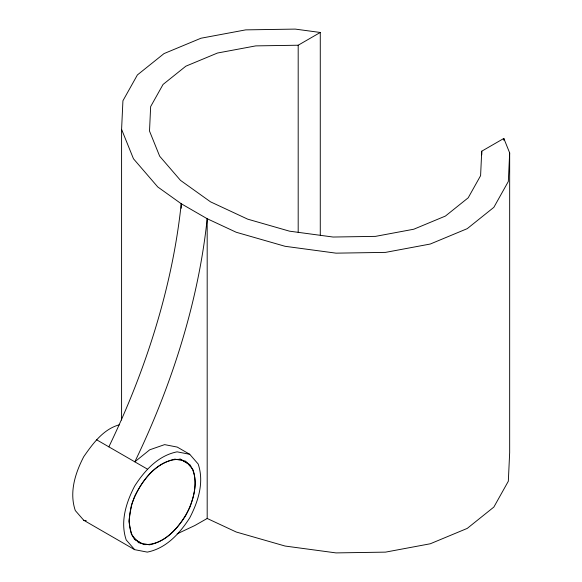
<?xml version="1.0" encoding="UTF-8"?>
<svg xmlns="http://www.w3.org/2000/svg" width="582" height="582" viewBox="0 0 582 582"><rect width="100%" height="100%" fill="white"/><g stroke="black" fill="none" stroke-linecap="round" stroke-linejoin="round"><path stroke-width="0.87" d="M121.587 420.029L121.587 129.371L122.926 100.773L137.396 74.933L164.015 53.595L200.965 38.23L245.728 29.871L295.256 29.1L320.275 32.468L320.275 235.026M177.154 533.84L194.832 525.517L207.185 518.467L236.241 532.013L285.078 546.04L335.996 552.9L385.524 552.129L430.287 543.77L467.237 528.405L493.856 507.068L508.326 481.227L509.665 452.629L509.665 152.891L503.83 138.443L481.743 151.196L480.594 175.677L468.204 197.8L445.419 216.06L413.787 229.221L375.463 236.372L333.064 237.034L289.472 231.163L247.67 219.152L210.495 201.823L180.485 180.362L159.679 156.223L149.509 131.059L150.658 106.579L163.047 84.455L185.833 66.195L217.464 53.035L255.789 45.883L298.188 45.221L320.275 32.468M509.665 152.891L508.326 181.482L493.856 207.33L467.237 228.661L430.287 244.025L385.524 252.384L335.996 253.155L285.078 246.295L236.241 232.269L207.185 218.723L181.228 203.736L157.766 186.96L133.467 158.762L121.587 129.371M119.55 424.736C103.356 429.021 92.858 443.63 83.743 456.681C75.238 473.137 69.076 492.256 75.296 510.552L83.743 520.264L134.66 549.663L147.29 552.114C166.241 548.353 179.722 533.461 189.725 517.871C198.229 501.415 204.384 482.296 198.164 464L189.725 454.287L177.241 447.078L164.611 444.626L149.712 449.806L134.813 461.832A507.882 293.226 -60 0 0 207.185 218.723L207.185 518.467M189.725 454.287L177.088 451.836C158.137 455.597 144.656 470.489 134.66 486.079C126.156 502.535 119.994 521.654 126.214 539.951L134.66 549.663M83.743 520.264L86.267 520.759M179.911 458.892L182.253 460.246M183.665 461.082L187.564 463.337M96.372 439.643L147.29 469.041M134.478 539.252L143.638 544.592C165.717 545.414 180.922 525.328 189.819 507.453C194.912 493.834 198.571 477.691 189.907 464.698L180.747 459.358C158.66 458.536 143.463 478.622 134.566 496.497C129.473 510.116 125.807 526.259 134.478 539.252L136.814 540.613M137.454 541.005L140.568 542.81M503.83 138.443L503.83 140.262M481.743 151.196L481.743 154.827M298.188 45.221L298.188 232.334M181.228 208.276L181.228 203.736A507.882 293.226 -60 0 1 108.849 446.845M131.445 505.023L128.913 521.188L131.445 534.436L138.654 542.737L149.458 544.832C165.652 541.616 177.175 528.893 185.723 515.565C192.991 501.495 198.251 485.155 192.94 469.521L185.723 461.213L174.927 459.118C152.702 464.007 138.589 484.733 131.445 505.023"/></g></svg>
